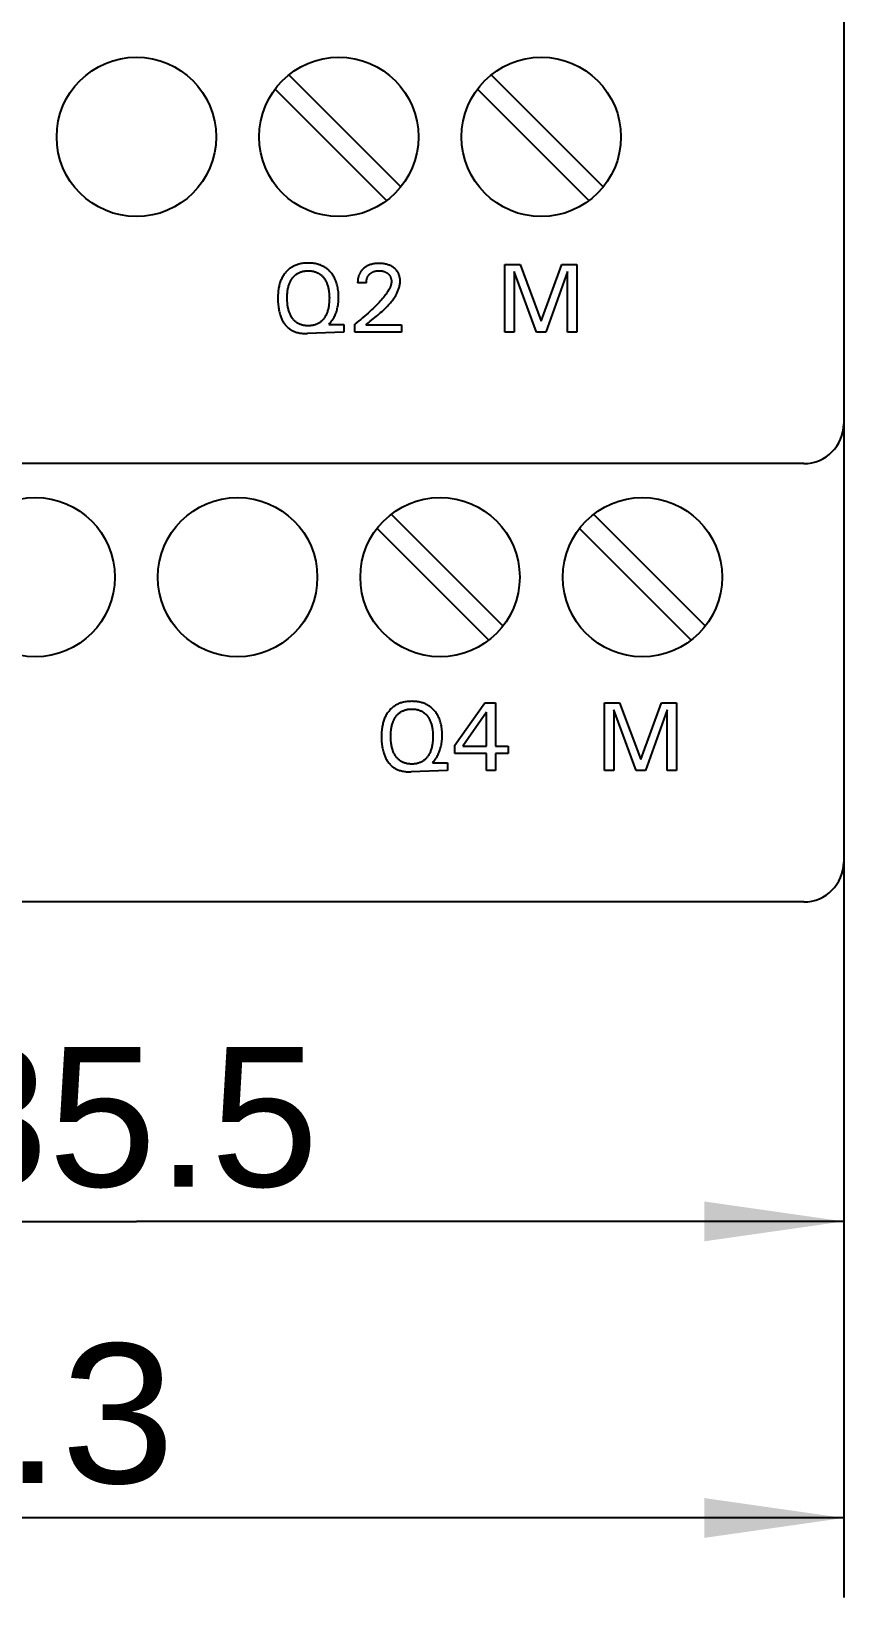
# Model space of a CAD drawing. Extents: x 0 to 420, y 0 to 297.
# Drawn here: x 173.91 to 194.3, y 142.54 to 181.85 of the extents above; entities that cross this region are included whole.
import ezdxf
from ezdxf.enums import TextEntityAlignment as Align

# ---------------------------------------------------------------- set-up
doc = ezdxf.new("R2010")
doc.units = 0
doc.header["$LTSCALE"] = 23.1
doc.layers.add('10000_FRONT', color=7, linetype='CONTINUOUS')
doc.layers.add('10100_DIM_FRONT', color=7, linetype='CONTINUOUS')
doc.dimstyles.get("Standard").update_dxf_attribs({"dimtxt": 2.5, "dimasz": 2.5, "dimexe": 1.25, "dimexo": 0.625, "dimtad": 1, "dimcen": 2.5, "dimazin": 3, "dimtfac": 1, "dimtmove": 0, "dimatfit": 3})

# ---------------------------------------------------------------- blocks, each defined once
blk = doc.blocks.new('*D0')
at = {"layer": '10100_DIM_FRONT', "color": 7, "linetype": 'CONTINUOUS'}
for p, q in [((150, 165.15), (150, 142.537)), ((194.3, 161), (194.3, 142.537)), ((150, 144.537), (172.15, 144.537)), ((194.3, 144.537), (172.15, 144.537))]:
    blk.add_line(p, q, dxfattribs=at)
for points in [[(153.5, 145.037), (150, 144.537), (153.5, 144.037)], [(190.8, 144.037), (194.3, 144.537), (190.8, 145.037)]]:
    blk.add_solid(points, dxfattribs=at)
blk.add_text('44.3', height=3.5, dxfattribs=at).set_placement((167.514, 145.412), (177.514, 145.412), align=Align.FIT)
blk = doc.blocks.new('*D1')
at = {"layer": '10100_DIM_FRONT', "color": 7, "linetype": 'CONTINUOUS'}
for p, q in [((158.8, 161), (158.8, 149.98)), ((194.3, 161), (194.3, 149.98)), ((158.8, 151.98), (176.55, 151.98)), ((194.3, 151.98), (176.55, 151.98))]:
    blk.add_line(p, q, dxfattribs=at)
for points in [[(162.3, 152.48), (158.8, 151.98), (162.3, 151.48)], [(190.8, 151.48), (194.3, 151.98), (190.8, 152.48)]]:
    blk.add_solid(points, dxfattribs=at)
blk.add_text('35.5', height=3.5, dxfattribs=at).set_placement((171.623, 152.855), (181.123, 152.855), align=Align.FIT)

msp = doc.modelspace()

# ---------------------------------------------------------------- linework, layer by layer
at = {"layer": '10000_FRONT', "color": 7, "linetype": 'CONTINUOUS'}
for p, q in [((194.3, 249), (194.3, 161)), ((183.174, 177.959), (180.382, 180.751)), ((188.254, 177.959), (185.462, 180.751)), ((180.039, 180.387), (182.817, 177.61)), ((185.119, 180.387), (187.897, 177.61)), ((180.251, 175.741), (180.238, 175.72)), ((180.266, 175.761), (180.251, 175.741)), ((180.281, 175.781), (180.266, 175.761)), ((180.295, 175.799), (180.281, 175.781)), ((180.311, 175.816), (180.295, 175.799)), ((180.327, 175.833), (180.311, 175.816)), ((180.343, 175.849), (180.327, 175.833)), ((180.36, 175.865), (180.343, 175.849)), ((180.378, 175.88), (180.36, 175.865)), ((180.396, 175.895), (180.378, 175.88)), ((180.414, 175.908), (180.396, 175.895)), ((180.434, 175.921), (180.414, 175.908)), ((180.454, 175.934), (180.434, 175.921)), ((180.474, 175.945), (180.454, 175.934)), ((180.495, 175.956), (180.474, 175.945)), ((180.516, 175.966), (180.495, 175.956)), ((180.538, 175.976), (180.516, 175.966)), ((180.526, 175.724), (180.54, 175.736)), ((180.56, 175.984), (180.538, 175.976)), ((180.54, 175.736), (180.554, 175.747)), ((180.554, 175.747), (180.567, 175.757)), ((180.582, 175.992), (180.56, 175.984)), ((180.567, 175.757), (180.582, 175.767)), ((180.605, 175.999), (180.582, 175.992)), ((180.582, 175.767), (180.597, 175.776)), ((180.597, 175.776), (180.612, 175.784)), ((180.627, 176.006), (180.605, 175.999)), ((180.612, 175.784), (180.627, 175.792)), ((180.656, 176.013), (180.627, 176.006)), ((180.627, 175.792), (180.643, 175.799)), ((180.643, 175.799), (180.659, 175.806)), ((180.685, 176.019), (180.656, 176.013)), ((180.659, 175.806), (180.675, 175.812)), ((180.675, 175.812), (180.692, 175.817)), ((180.714, 176.023), (180.685, 176.019)), ((180.692, 175.817), (180.71, 175.823)), ((180.71, 175.823), (180.729, 175.827)), ((180.743, 176.027), (180.714, 176.023)), ((180.729, 175.827), (180.747, 175.831)), ((180.773, 176.03), (180.743, 176.027)), ((180.747, 175.831), (180.766, 175.834)), ((180.766, 175.834), (180.785, 175.837)), ((180.802, 176.032), (180.773, 176.03)), ((180.785, 175.837), (180.804, 175.839)), ((180.832, 176.033), (180.802, 176.032)), ((180.804, 175.839), (180.823, 175.84)), ((180.823, 175.84), (180.842, 175.841)), ((180.861, 176.034), (180.832, 176.033)), ((180.842, 175.841), (180.861, 175.841)), ((180.891, 176.033), (180.861, 176.034)), ((180.861, 175.841), (180.881, 175.841)), ((180.881, 175.841), (180.9, 175.84)), ((180.92, 176.032), (180.891, 176.033)), ((180.9, 175.84), (180.919, 175.839)), ((180.919, 175.839), (180.938, 175.837)), ((180.949, 176.03), (180.92, 176.032)), ((180.938, 175.837), (180.957, 175.834)), ((180.978, 176.027), (180.949, 176.03)), ((180.957, 175.834), (180.976, 175.831)), ((180.976, 175.831), (180.995, 175.827)), ((181.007, 176.024), (180.978, 176.027)), ((180.995, 175.827), (181.013, 175.823)), ((181.036, 176.019), (181.007, 176.024)), ((181.013, 175.823), (181.032, 175.817)), ((181.032, 175.817), (181.048, 175.812)), ((181.065, 176.013), (181.036, 176.019)), ((181.048, 175.812), (181.065, 175.806)), ((181.093, 176.006), (181.065, 176.013)), ((181.065, 175.806), (181.081, 175.799)), ((181.081, 175.799), (181.097, 175.792)), ((181.116, 176), (181.093, 176.006)), ((181.097, 175.792), (181.112, 175.784)), ((181.112, 175.784), (181.127, 175.776)), ((181.138, 175.993), (181.116, 176)), ((181.127, 175.776), (181.142, 175.767)), ((181.16, 175.986), (181.138, 175.993)), ((181.142, 175.767), (181.156, 175.757)), ((181.156, 175.757), (181.17, 175.747)), ((181.182, 175.977), (181.16, 175.986)), ((181.17, 175.747), (181.184, 175.736)), ((181.203, 175.968), (181.182, 175.977)), ((181.184, 175.736), (181.198, 175.724)), ((181.224, 175.958), (181.203, 175.968)), ((181.245, 175.948), (181.224, 175.958)), ((181.266, 175.937), (181.245, 175.948)), ((181.286, 175.924), (181.266, 175.937)), ((181.305, 175.912), (181.286, 175.924)), ((181.323, 175.899), (181.305, 175.912)), ((181.341, 175.885), (181.323, 175.899)), ((181.359, 175.87), (181.341, 175.885)), ((181.376, 175.855), (181.359, 175.87)), ((181.392, 175.839), (181.376, 175.855)), ((181.408, 175.822), (181.392, 175.839)), ((181.424, 175.805), (181.408, 175.822)), ((181.439, 175.788), (181.424, 175.805)), ((181.454, 175.768), (181.439, 175.788)), ((181.469, 175.749), (181.454, 175.768)), ((181.483, 175.728), (181.469, 175.749)), ((182.136, 175.734), (182.133, 175.726)), ((182.139, 175.742), (182.136, 175.734)), ((182.142, 175.75), (182.139, 175.742)), ((182.146, 175.758), (182.142, 175.75)), ((182.15, 175.766), (182.146, 175.758)), ((182.154, 175.774), (182.15, 175.766)), ((182.158, 175.782), (182.154, 175.774)), ((182.162, 175.789), (182.158, 175.782)), ((182.166, 175.797), (182.162, 175.789)), ((182.171, 175.804), (182.166, 175.797)), ((182.175, 175.811), (182.171, 175.804)), ((182.18, 175.818), (182.175, 175.811)), ((182.185, 175.825), (182.18, 175.818)), ((182.189, 175.831), (182.185, 175.825)), ((182.194, 175.838), (182.189, 175.831)), ((182.199, 175.844), (182.194, 175.838)), ((182.205, 175.85), (182.199, 175.844)), ((182.21, 175.857), (182.205, 175.85)), ((182.215, 175.863), (182.21, 175.857)), ((182.221, 175.869), (182.215, 175.863)), ((182.227, 175.875), (182.221, 175.869)), ((182.232, 175.88), (182.227, 175.875)), ((182.238, 175.886), (182.232, 175.88)), ((182.244, 175.892), (182.238, 175.886)), ((182.25, 175.897), (182.244, 175.892)), ((182.257, 175.902), (182.25, 175.897)), ((182.273, 175.916), (182.257, 175.902)), ((182.29, 175.928), (182.273, 175.916)), ((182.308, 175.94), (182.29, 175.928)), ((182.326, 175.951), (182.308, 175.94)), ((182.344, 175.961), (182.326, 175.951)), ((182.363, 175.971), (182.344, 175.961)), ((182.383, 175.98), (182.363, 175.971)), ((182.38, 175.73), (182.386, 175.736)), ((182.404, 175.988), (182.383, 175.98)), ((182.386, 175.736), (182.391, 175.743)), ((182.391, 175.743), (182.397, 175.749)), ((182.397, 175.749), (182.403, 175.755)), ((182.403, 175.755), (182.409, 175.761)), ((182.425, 175.995), (182.404, 175.988)), ((182.409, 175.761), (182.416, 175.768)), ((182.416, 175.768), (182.424, 175.774)), ((182.424, 175.774), (182.431, 175.78)), ((182.446, 176.001), (182.425, 175.995)), ((182.431, 175.78), (182.439, 175.786)), ((182.439, 175.786), (182.447, 175.792)), ((182.468, 176.007), (182.446, 176.001)), ((182.447, 175.792), (182.456, 175.797)), ((182.456, 175.797), (182.464, 175.802)), ((182.464, 175.802), (182.473, 175.806)), ((182.49, 176.012), (182.468, 176.007)), ((182.473, 175.806), (182.482, 175.811)), ((182.482, 175.811), (182.491, 175.815)), ((182.514, 176.016), (182.49, 176.012)), ((182.491, 175.815), (182.5, 175.819)), ((182.5, 175.819), (182.51, 175.822)), ((182.51, 175.822), (182.519, 175.825)), ((182.538, 176.019), (182.514, 176.016)), ((182.519, 175.825), (182.529, 175.828)), ((182.529, 175.828), (182.538, 175.831)), ((182.562, 176.022), (182.538, 176.019)), ((182.538, 175.831), (182.548, 175.833)), ((182.548, 175.833), (182.559, 175.835)), ((182.559, 175.835), (182.57, 175.837)), ((182.587, 176.024), (182.562, 176.022)), ((182.57, 175.837), (182.581, 175.839)), ((182.581, 175.839), (182.592, 175.84)), ((182.612, 176.025), (182.587, 176.024)), ((182.592, 175.84), (182.603, 175.841)), ((182.603, 175.841), (182.614, 175.842)), ((182.636, 176.025), (182.612, 176.025)), ((182.614, 175.842), (182.625, 175.842)), ((182.625, 175.842), (182.636, 175.842)), ((182.66, 176.025), (182.636, 176.025)), ((182.636, 175.842), (182.648, 175.842)), ((182.648, 175.842), (182.661, 175.842)), ((182.684, 176.024), (182.66, 176.025)), ((182.661, 175.842), (182.673, 175.841)), ((182.673, 175.841), (182.685, 175.84)), ((182.708, 176.023), (182.684, 176.024)), ((182.685, 175.84), (182.698, 175.838)), ((182.698, 175.838), (182.71, 175.837)), ((182.732, 176.02), (182.708, 176.023)), ((182.71, 175.837), (182.722, 175.835)), ((182.722, 175.835), (182.731, 175.833)), ((182.731, 175.833), (182.741, 175.83)), ((182.756, 176.017), (182.732, 176.02)), ((182.741, 175.83), (182.75, 175.828)), ((182.75, 175.828), (182.759, 175.825)), ((182.779, 176.013), (182.756, 176.017)), ((182.759, 175.825), (182.769, 175.822)), ((182.769, 175.822), (182.778, 175.819)), ((182.778, 175.819), (182.787, 175.815)), ((182.8, 176.009), (182.779, 176.013)), ((182.787, 175.815), (182.796, 175.812)), ((182.796, 175.812), (182.804, 175.808)), ((182.821, 176.004), (182.8, 176.009)), ((182.804, 175.808), (182.812, 175.804)), ((182.812, 175.804), (182.82, 175.799)), ((182.82, 175.799), (182.828, 175.795)), ((182.842, 175.999), (182.821, 176.004)), ((182.828, 175.795), (182.836, 175.79)), ((182.836, 175.79), (182.843, 175.785)), ((182.863, 175.992), (182.842, 175.999)), ((182.843, 175.785), (182.851, 175.779)), ((182.851, 175.779), (182.858, 175.773)), ((182.858, 175.773), (182.864, 175.768)), ((182.883, 175.985), (182.863, 175.992)), ((182.864, 175.768), (182.871, 175.762)), ((182.871, 175.762), (182.877, 175.757)), ((182.877, 175.757), (182.883, 175.751)), ((182.903, 175.977), (182.883, 175.985)), ((182.883, 175.751), (182.888, 175.744)), ((182.888, 175.744), (182.894, 175.738)), ((182.894, 175.738), (182.899, 175.731)), ((182.899, 175.731), (182.904, 175.725)), ((182.922, 175.969), (182.903, 175.977)), ((182.94, 175.96), (182.922, 175.969)), ((182.958, 175.95), (182.94, 175.96)), ((182.975, 175.94), (182.958, 175.95)), ((182.992, 175.929), (182.975, 175.94)), ((183.008, 175.917), (182.992, 175.929)), ((183.023, 175.906), (183.008, 175.917)), ((183.037, 175.894), (183.023, 175.906)), ((183.05, 175.881), (183.037, 175.894)), ((183.063, 175.868), (183.05, 175.881)), ((183.076, 175.854), (183.063, 175.868)), ((183.087, 175.84), (183.076, 175.854)), ((183.098, 175.825), (183.087, 175.84)), ((183.108, 175.81), (183.098, 175.825)), ((183.117, 175.795), (183.108, 175.81)), ((183.126, 175.779), (183.117, 175.795)), ((183.133, 175.762), (183.126, 175.779)), ((183.14, 175.746), (183.133, 175.762)), ((183.147, 175.729), (183.14, 175.746)), ((185.8, 174.3), (185.8, 176)), ((185.8, 176), (186.177, 176)), ((186.033, 175.822), (186.033, 174.3)), ((186.593, 174.3), (186.033, 175.822)), ((186.177, 176), (186.711, 174.577)), ((186.711, 174.577), (187.228, 176)), ((187.372, 175.824), (186.827, 174.3)), ((187.228, 176), (187.605, 176)), ((187.372, 174.3), (187.372, 175.824)), ((187.605, 176), (187.605, 174.3)), ((180.115, 175.369), (180.11, 175.334)), ((180.12, 175.403), (180.115, 175.369)), ((180.125, 175.43), (180.12, 175.403)), ((180.131, 175.456), (180.125, 175.43)), ((180.137, 175.482), (180.131, 175.456)), ((180.144, 175.508), (180.137, 175.482)), ((180.152, 175.534), (180.144, 175.508)), ((180.161, 175.56), (180.152, 175.534)), ((180.17, 175.585), (180.161, 175.56)), ((180.18, 175.61), (180.17, 175.585)), ((180.19, 175.633), (180.18, 175.61)), ((180.201, 175.655), (180.19, 175.633)), ((180.213, 175.677), (180.201, 175.655)), ((180.225, 175.699), (180.213, 175.677)), ((180.238, 175.72), (180.225, 175.699)), ((180.341, 175.311), (180.345, 175.341)), ((180.345, 175.341), (180.349, 175.364)), ((180.349, 175.364), (180.353, 175.386)), ((180.353, 175.386), (180.358, 175.409)), ((180.358, 175.409), (180.363, 175.431)), ((180.363, 175.431), (180.369, 175.454)), ((180.369, 175.454), (180.376, 175.476)), ((180.376, 175.476), (180.383, 175.498)), ((180.383, 175.498), (180.391, 175.517)), ((180.391, 175.517), (180.398, 175.537)), ((180.398, 175.537), (180.407, 175.556)), ((180.407, 175.556), (180.416, 175.575)), ((180.416, 175.575), (180.426, 175.593)), ((180.426, 175.593), (180.436, 175.611)), ((180.436, 175.611), (180.447, 175.629)), ((180.447, 175.629), (180.457, 175.644)), ((180.457, 175.644), (180.467, 175.658)), ((180.467, 175.658), (180.478, 175.672)), ((180.478, 175.672), (180.489, 175.686)), ((180.489, 175.686), (180.501, 175.699)), ((180.501, 175.699), (180.514, 175.712)), ((180.514, 175.712), (180.526, 175.724)), ((181.198, 175.724), (181.21, 175.712)), ((181.21, 175.712), (181.223, 175.699)), ((181.223, 175.699), (181.235, 175.686)), ((181.235, 175.686), (181.246, 175.672)), ((181.246, 175.672), (181.257, 175.658)), ((181.257, 175.658), (181.267, 175.644)), ((181.267, 175.644), (181.277, 175.629)), ((181.277, 175.629), (181.288, 175.611)), ((181.288, 175.611), (181.298, 175.593)), ((181.298, 175.593), (181.308, 175.575)), ((181.308, 175.575), (181.317, 175.556)), ((181.317, 175.556), (181.326, 175.537)), ((181.326, 175.537), (181.333, 175.517)), ((181.333, 175.517), (181.341, 175.498)), ((181.341, 175.498), (181.348, 175.476)), ((181.348, 175.476), (181.355, 175.454)), ((181.355, 175.454), (181.361, 175.431)), ((181.361, 175.431), (181.366, 175.409)), ((181.366, 175.409), (181.371, 175.386)), ((181.371, 175.386), (181.375, 175.364)), ((181.375, 175.364), (181.379, 175.341)), ((181.379, 175.341), (181.383, 175.311)), ((181.496, 175.707), (181.483, 175.728)), ((181.508, 175.686), (181.496, 175.707)), ((181.52, 175.664), (181.508, 175.686)), ((181.531, 175.642), (181.52, 175.664)), ((181.542, 175.619), (181.531, 175.642)), ((181.553, 175.591), (181.542, 175.619)), ((181.564, 175.563), (181.553, 175.591)), ((181.574, 175.534), (181.564, 175.563)), ((181.583, 175.505), (181.574, 175.534)), ((181.591, 175.475), (181.583, 175.505)), ((181.597, 175.446), (181.591, 175.475)), ((181.603, 175.416), (181.597, 175.446)), ((181.609, 175.382), (181.603, 175.416)), ((181.614, 175.348), (181.609, 175.382)), ((181.618, 175.314), (181.614, 175.348)), ((182.103, 175.57), (182.102, 175.56)), ((182.102, 175.56), (182.102, 175.55)), ((182.102, 175.55), (182.102, 175.541)), ((182.323, 175.541), (182.102, 175.541)), ((182.104, 175.589), (182.103, 175.579)), ((182.103, 175.579), (182.103, 175.57)), ((182.105, 175.598), (182.104, 175.589)), ((182.106, 175.608), (182.105, 175.598)), ((182.107, 175.618), (182.106, 175.608)), ((182.108, 175.627), (182.107, 175.618)), ((182.109, 175.637), (182.108, 175.627)), ((182.111, 175.646), (182.109, 175.637)), ((182.113, 175.656), (182.111, 175.646)), ((182.115, 175.665), (182.113, 175.656)), ((182.117, 175.675), (182.115, 175.665)), ((182.12, 175.684), (182.117, 175.675)), ((182.122, 175.692), (182.12, 175.684)), ((182.124, 175.701), (182.122, 175.692)), ((182.127, 175.709), (182.124, 175.701)), ((182.13, 175.718), (182.127, 175.709)), ((182.133, 175.726), (182.13, 175.718)), ((182.323, 175.563), (182.324, 175.574)), ((182.323, 175.552), (182.323, 175.563)), ((182.323, 175.541), (182.323, 175.552)), ((182.324, 175.574), (182.325, 175.584)), ((182.325, 175.584), (182.326, 175.595)), ((182.326, 175.595), (182.328, 175.606)), ((182.328, 175.606), (182.33, 175.617)), ((182.33, 175.617), (182.332, 175.628)), ((182.332, 175.628), (182.335, 175.636)), ((182.335, 175.636), (182.337, 175.645)), ((182.337, 175.645), (182.34, 175.653)), ((182.34, 175.653), (182.343, 175.661)), ((182.343, 175.661), (182.346, 175.669)), ((182.346, 175.669), (182.349, 175.678)), ((182.349, 175.678), (182.353, 175.686)), ((182.353, 175.686), (182.357, 175.693)), ((182.357, 175.693), (182.361, 175.701)), ((182.361, 175.701), (182.366, 175.708)), ((182.366, 175.708), (182.37, 175.716)), ((182.37, 175.716), (182.375, 175.723)), ((182.375, 175.723), (182.38, 175.73)), ((182.872, 175.339), (182.859, 175.317)), ((182.885, 175.361), (182.872, 175.339)), ((182.897, 175.384), (182.885, 175.361)), ((182.908, 175.407), (182.897, 175.384)), ((182.904, 175.725), (182.909, 175.718)), ((182.915, 175.422), (182.908, 175.407)), ((182.909, 175.718), (182.913, 175.71)), ((182.913, 175.71), (182.917, 175.703)), ((182.921, 175.438), (182.915, 175.422)), ((182.917, 175.703), (182.921, 175.696)), ((182.921, 175.696), (182.925, 175.688)), ((182.927, 175.453), (182.921, 175.438)), ((182.925, 175.688), (182.928, 175.68)), ((182.932, 175.469), (182.927, 175.453)), ((182.928, 175.68), (182.931, 175.672)), ((182.931, 175.672), (182.934, 175.664)), ((182.937, 175.485), (182.932, 175.469)), ((182.934, 175.664), (182.937, 175.656)), ((182.937, 175.656), (182.939, 175.648)), ((182.941, 175.5), (182.937, 175.485)), ((182.939, 175.648), (182.942, 175.639)), ((182.944, 175.516), (182.941, 175.5)), ((182.942, 175.639), (182.944, 175.63)), ((182.944, 175.63), (182.945, 175.621)), ((182.947, 175.533), (182.944, 175.516)), ((182.945, 175.621), (182.947, 175.612)), ((182.947, 175.612), (182.948, 175.602)), ((182.949, 175.549), (182.947, 175.533)), ((182.948, 175.602), (182.949, 175.593)), ((182.949, 175.593), (182.949, 175.584)), ((182.949, 175.584), (182.949, 175.574)), ((182.949, 175.574), (182.949, 175.565)), ((182.949, 175.565), (182.949, 175.549)), ((183.114, 175.333), (183.123, 175.354)), ((183.123, 175.354), (183.131, 175.375)), ((183.131, 175.375), (183.138, 175.397)), ((183.138, 175.397), (183.145, 175.419)), ((183.145, 175.419), (183.151, 175.441)), ((183.152, 175.711), (183.147, 175.729)), ((183.151, 175.441), (183.156, 175.463)), ((183.157, 175.692), (183.152, 175.711)), ((183.156, 175.463), (183.161, 175.485)), ((183.161, 175.673), (183.157, 175.692)), ((183.165, 175.653), (183.161, 175.673)), ((183.161, 175.485), (183.165, 175.507)), ((183.167, 175.634), (183.165, 175.653)), ((183.165, 175.507), (183.167, 175.53)), ((183.169, 175.614), (183.167, 175.634)), ((183.167, 175.53), (183.169, 175.552)), ((183.17, 175.594), (183.169, 175.614)), ((183.169, 175.552), (183.17, 175.575)), ((183.17, 175.575), (183.17, 175.594)), ((180.102, 175.23), (180.1, 175.195)), ((180.1, 175.195), (180.1, 175.16)), ((180.1, 175.16), (180.1, 175.125)), ((180.1, 175.125), (180.101, 175.09)), ((180.101, 175.09), (180.103, 175.054)), ((180.104, 175.265), (180.102, 175.23)), ((180.103, 175.054), (180.105, 175.019)), ((180.106, 175.3), (180.104, 175.265)), ((180.105, 175.019), (180.108, 174.984)), ((180.11, 175.334), (180.106, 175.3)), ((180.108, 174.984), (180.112, 174.949)), ((180.112, 174.949), (180.116, 174.914)), ((180.333, 175.188), (180.334, 175.219)), ((180.333, 175.158), (180.333, 175.188)), ((180.333, 175.127), (180.333, 175.158)), ((180.334, 175.096), (180.333, 175.127)), ((180.334, 175.219), (180.336, 175.25)), ((180.335, 175.065), (180.334, 175.096)), ((180.338, 175.034), (180.335, 175.065)), ((180.336, 175.25), (180.338, 175.28)), ((180.338, 175.28), (180.341, 175.311)), ((180.341, 175.003), (180.338, 175.034)), ((180.345, 174.972), (180.341, 175.003)), ((180.349, 174.949), (180.345, 174.972)), ((180.353, 174.925), (180.349, 174.949)), ((181.376, 174.948), (181.371, 174.925)), ((181.379, 174.971), (181.376, 174.948)), ((181.383, 175.002), (181.379, 174.971)), ((181.383, 175.311), (181.386, 175.28)), ((181.386, 175.033), (181.383, 175.002)), ((181.386, 175.28), (181.389, 175.25)), ((181.389, 175.064), (181.386, 175.033)), ((181.389, 175.25), (181.39, 175.219)), ((181.39, 175.095), (181.389, 175.064)), ((181.39, 175.219), (181.391, 175.188)), ((181.391, 175.127), (181.39, 175.095)), ((181.391, 175.188), (181.392, 175.158)), ((181.392, 175.158), (181.391, 175.127)), ((181.599, 174.923), (181.605, 174.954)), ((181.605, 174.954), (181.61, 174.986)), ((181.61, 174.986), (181.615, 175.017)), ((181.615, 175.017), (181.618, 175.049)), ((181.621, 175.28), (181.618, 175.314)), ((181.618, 175.049), (181.621, 175.081)), ((181.623, 175.246), (181.621, 175.28)), ((181.621, 175.081), (181.623, 175.113)), ((181.624, 175.211), (181.623, 175.246)), ((181.623, 175.113), (181.624, 175.145)), ((181.624, 175.177), (181.624, 175.211)), ((181.624, 175.145), (181.624, 175.177)), ((182.578, 174.98), (182.537, 174.938)), ((182.609, 175.011), (182.578, 174.98)), ((182.64, 175.044), (182.609, 175.011)), ((182.67, 175.076), (182.64, 175.044)), ((182.699, 175.11), (182.67, 175.076)), ((182.728, 175.143), (182.699, 175.11)), ((182.757, 175.177), (182.728, 175.143)), ((182.784, 175.212), (182.757, 175.177)), ((182.8, 175.233), (182.784, 175.212)), ((182.815, 175.253), (182.8, 175.233)), ((182.83, 175.274), (182.815, 175.253)), ((182.845, 175.295), (182.83, 175.274)), ((182.835, 174.934), (182.858, 174.958)), ((182.859, 175.317), (182.845, 175.295)), ((182.858, 174.958), (182.88, 174.982)), ((182.88, 174.982), (182.903, 175.007)), ((182.903, 175.007), (182.924, 175.032)), ((182.924, 175.032), (182.945, 175.057)), ((182.945, 175.057), (182.966, 175.083)), ((182.966, 175.083), (182.985, 175.11)), ((182.985, 175.11), (183.005, 175.137)), ((183.005, 175.137), (183.023, 175.164)), ((183.023, 175.164), (183.041, 175.192)), ((183.041, 175.192), (183.058, 175.221)), ((183.058, 175.221), (183.074, 175.25)), ((183.074, 175.25), (183.085, 175.27)), ((183.085, 175.27), (183.095, 175.291)), ((183.095, 175.291), (183.105, 175.312)), ((183.105, 175.312), (183.114, 175.333)), ((180.116, 174.914), (180.121, 174.884)), ((180.121, 174.884), (180.127, 174.854)), ((180.127, 174.854), (180.133, 174.824)), ((180.133, 174.824), (180.14, 174.794)), ((180.14, 174.794), (180.148, 174.765)), ((180.148, 174.765), (180.156, 174.735)), ((180.156, 174.735), (180.166, 174.706)), ((180.166, 174.706), (180.174, 174.684)), ((180.174, 174.684), (180.183, 174.662)), ((180.183, 174.662), (180.192, 174.64)), ((180.192, 174.64), (180.202, 174.619)), ((180.202, 174.619), (180.212, 174.597)), ((180.212, 174.597), (180.224, 174.577)), ((180.224, 174.577), (180.236, 174.556)), ((180.236, 174.556), (180.248, 174.536)), ((180.357, 174.902), (180.353, 174.925)), ((180.363, 174.88), (180.357, 174.902)), ((180.369, 174.857), (180.363, 174.88)), ((180.375, 174.834), (180.369, 174.857)), ((180.382, 174.812), (180.375, 174.834)), ((180.389, 174.792), (180.382, 174.812)), ((180.397, 174.772), (180.389, 174.792)), ((180.405, 174.753), (180.397, 174.772)), ((180.414, 174.734), (180.405, 174.753)), ((180.424, 174.715), (180.414, 174.734)), ((180.434, 174.696), (180.424, 174.715)), ((180.445, 174.678), (180.434, 174.696)), ((180.448, 174.673), (180.445, 174.678)), ((180.458, 174.658), (180.448, 174.673)), ((180.468, 174.644), (180.458, 174.658)), ((180.478, 174.63), (180.468, 174.644)), ((180.489, 174.617), (180.478, 174.63)), ((180.5, 174.604), (180.489, 174.617)), ((180.512, 174.591), (180.5, 174.604)), ((180.525, 174.579), (180.512, 174.591)), ((180.538, 174.568), (180.525, 174.579)), ((180.551, 174.556), (180.538, 174.568)), ((180.565, 174.546), (180.551, 174.556)), ((181.173, 174.556), (181.159, 174.546)), ((181.186, 174.568), (181.173, 174.556)), ((181.2, 174.58), (181.186, 174.568)), ((181.213, 174.593), (181.2, 174.58)), ((181.225, 174.606), (181.213, 174.593)), ((181.237, 174.62), (181.225, 174.606)), ((181.248, 174.634), (181.237, 174.62)), ((181.259, 174.648), (181.248, 174.634)), ((181.27, 174.663), (181.259, 174.648)), ((181.28, 174.678), (181.27, 174.663)), ((181.29, 174.696), (181.28, 174.678)), ((181.3, 174.715), (181.29, 174.696)), ((181.31, 174.734), (181.3, 174.715)), ((181.319, 174.753), (181.31, 174.734)), ((181.327, 174.772), (181.319, 174.753)), ((181.335, 174.792), (181.327, 174.772)), ((181.342, 174.811), (181.335, 174.792)), ((181.349, 174.834), (181.342, 174.811)), ((181.356, 174.856), (181.349, 174.834)), ((181.361, 174.879), (181.356, 174.856)), ((181.367, 174.902), (181.361, 174.879)), ((181.371, 174.925), (181.367, 174.902)), ((181.415, 174.535), (181.433, 174.557)), ((181.433, 174.557), (181.45, 174.58)), ((181.45, 174.58), (181.466, 174.603)), ((181.466, 174.603), (181.481, 174.627)), ((181.481, 174.627), (181.496, 174.651)), ((181.496, 174.651), (181.51, 174.676)), ((181.51, 174.676), (181.523, 174.702)), ((181.523, 174.702), (181.535, 174.728)), ((181.535, 174.728), (181.547, 174.755)), ((181.547, 174.755), (181.558, 174.782)), ((181.558, 174.782), (181.568, 174.81)), ((181.568, 174.81), (181.577, 174.838)), ((181.577, 174.838), (181.585, 174.866)), ((181.585, 174.866), (181.592, 174.894)), ((181.592, 174.894), (181.599, 174.923)), ((182.131, 174.58), (182.082, 174.541)), ((182.179, 174.619), (182.131, 174.58)), ((182.228, 174.658), (182.179, 174.619)), ((182.274, 174.697), (182.228, 174.658)), ((182.319, 174.736), (182.274, 174.697)), ((182.365, 174.776), (182.319, 174.736)), ((182.41, 174.817), (182.365, 174.776)), ((182.382, 174.545), (182.419, 174.575)), ((182.452, 174.857), (182.41, 174.817)), ((182.419, 174.575), (182.494, 174.635)), ((182.495, 174.897), (182.452, 174.857)), ((182.494, 174.635), (182.531, 174.666)), ((182.537, 174.938), (182.495, 174.897)), ((182.531, 174.666), (182.569, 174.696)), ((182.569, 174.696), (182.606, 174.727)), ((182.606, 174.727), (182.643, 174.758)), ((182.643, 174.758), (182.68, 174.789)), ((182.68, 174.789), (182.716, 174.821)), ((182.716, 174.821), (182.752, 174.854)), ((182.752, 174.854), (182.788, 174.887)), ((182.788, 174.887), (182.811, 174.91)), ((182.811, 174.91), (182.835, 174.934)), ((180.248, 174.536), (180.26, 174.519)), ((180.26, 174.519), (180.272, 174.502)), ((180.272, 174.502), (180.285, 174.486)), ((180.285, 174.486), (180.298, 174.47)), ((180.298, 174.47), (180.312, 174.455)), ((180.312, 174.455), (180.326, 174.44)), ((180.326, 174.44), (180.341, 174.425)), ((180.341, 174.425), (180.356, 174.411)), ((180.356, 174.411), (180.372, 174.398)), ((180.372, 174.398), (180.389, 174.386)), ((180.389, 174.386), (180.405, 174.374)), ((180.405, 174.374), (180.423, 174.362)), ((180.423, 174.362), (180.441, 174.352)), ((180.441, 174.352), (180.459, 174.342)), ((180.459, 174.342), (180.477, 174.332)), ((180.477, 174.332), (180.496, 174.324)), ((180.496, 174.324), (180.515, 174.315)), ((180.515, 174.315), (180.534, 174.308)), ((180.534, 174.308), (180.554, 174.301)), ((180.554, 174.301), (180.574, 174.295)), ((180.579, 174.536), (180.565, 174.546)), ((180.574, 174.295), (180.599, 174.288)), ((180.594, 174.527), (180.579, 174.536)), ((180.609, 174.518), (180.594, 174.527)), ((180.599, 174.288), (180.624, 174.283)), ((180.625, 174.51), (180.609, 174.518)), ((180.624, 174.283), (180.649, 174.278)), ((180.641, 174.502), (180.625, 174.51)), ((180.657, 174.495), (180.641, 174.502)), ((180.649, 174.278), (180.675, 174.274)), ((180.673, 174.489), (180.657, 174.495)), ((180.69, 174.483), (180.673, 174.489)), ((180.675, 174.274), (180.7, 174.271)), ((180.708, 174.478), (180.69, 174.483)), ((180.7, 174.271), (180.726, 174.268)), ((180.727, 174.473), (180.708, 174.478)), ((180.726, 174.268), (180.752, 174.266)), ((180.746, 174.469), (180.727, 174.473)), ((180.765, 174.466), (180.746, 174.469)), ((180.752, 174.266), (180.778, 174.265)), ((180.784, 174.463), (180.765, 174.466)), ((180.778, 174.265), (180.804, 174.265)), ((180.803, 174.461), (180.784, 174.463)), ((180.823, 174.46), (180.803, 174.461)), ((180.804, 174.265), (180.826, 174.265)), ((180.842, 174.459), (180.823, 174.46)), ((180.826, 174.265), (180.845, 174.266)), ((180.861, 174.459), (180.842, 174.459)), ((181.754, 174.3), (180.845, 174.266)), ((180.881, 174.459), (180.861, 174.459)), ((180.9, 174.46), (180.881, 174.459)), ((180.92, 174.461), (180.9, 174.46)), ((180.939, 174.463), (180.92, 174.461)), ((180.958, 174.466), (180.939, 174.463)), ((180.977, 174.469), (180.958, 174.466)), ((180.996, 174.473), (180.977, 174.469)), ((181.015, 174.478), (180.996, 174.473)), ((181.033, 174.483), (181.015, 174.478)), ((181.05, 174.489), (181.033, 174.483)), ((181.066, 174.495), (181.05, 174.489)), ((181.082, 174.502), (181.066, 174.495)), ((181.098, 174.51), (181.082, 174.502)), ((181.114, 174.518), (181.098, 174.51)), ((181.129, 174.527), (181.114, 174.518)), ((181.144, 174.536), (181.129, 174.527)), ((181.159, 174.546), (181.144, 174.536)), ((181.396, 174.513), (181.378, 174.493)), ((181.378, 174.493), (181.754, 174.493)), ((181.396, 174.513), (181.415, 174.535)), ((181.754, 174.493), (181.754, 174.3)), ((182.082, 174.541), (182.033, 174.504)), ((182.033, 174.3), (182.033, 174.504)), ((183.205, 174.3), (182.033, 174.3)), ((182.31, 174.486), (182.346, 174.516)), ((182.31, 174.486), (183.205, 174.486)), ((182.346, 174.516), (182.382, 174.545)), ((183.205, 174.486), (183.205, 174.3)), ((186.033, 174.3), (185.8, 174.3)), ((186.827, 174.3), (186.593, 174.3)), ((187.605, 174.3), (187.372, 174.3)), ((193.3, 171), (159.8, 171)), ((185.738, 166.936), (182.953, 169.721)), ((190.818, 166.936), (188.033, 169.721)), ((182.602, 169.364), (185.387, 166.579)), ((187.682, 169.364), (190.467, 166.579)), ((182.851, 164.741), (182.838, 164.72)), ((182.866, 164.761), (182.851, 164.741)), ((182.881, 164.781), (182.866, 164.761)), ((182.895, 164.799), (182.881, 164.781)), ((182.911, 164.816), (182.895, 164.799)), ((182.927, 164.833), (182.911, 164.816)), ((182.943, 164.849), (182.927, 164.833)), ((182.96, 164.865), (182.943, 164.849)), ((182.978, 164.88), (182.96, 164.865)), ((182.996, 164.895), (182.978, 164.88)), ((183.014, 164.908), (182.996, 164.895)), ((183.034, 164.921), (183.014, 164.908)), ((183.054, 164.934), (183.034, 164.921)), ((183.074, 164.945), (183.054, 164.934)), ((183.095, 164.956), (183.074, 164.945)), ((183.116, 164.966), (183.095, 164.956)), ((183.114, 164.712), (183.126, 164.724)), ((183.138, 164.976), (183.116, 164.966)), ((183.126, 164.724), (183.14, 164.736)), ((183.16, 164.984), (183.138, 164.976)), ((183.14, 164.736), (183.154, 164.747)), ((183.154, 164.747), (183.167, 164.757)), ((183.182, 164.992), (183.16, 164.984)), ((183.167, 164.757), (183.182, 164.767)), ((183.205, 164.999), (183.182, 164.992)), ((183.182, 164.767), (183.197, 164.776)), ((183.197, 164.776), (183.212, 164.784)), ((183.227, 165.006), (183.205, 164.999)), ((183.212, 164.784), (183.227, 164.792)), ((183.256, 165.013), (183.227, 165.006)), ((183.227, 164.792), (183.243, 164.799)), ((183.243, 164.799), (183.259, 164.806)), ((183.285, 165.019), (183.256, 165.013)), ((183.259, 164.806), (183.275, 164.812)), ((183.275, 164.812), (183.292, 164.817)), ((183.314, 165.023), (183.285, 165.019)), ((183.292, 164.817), (183.31, 164.823)), ((183.31, 164.823), (183.329, 164.827)), ((183.343, 165.027), (183.314, 165.023)), ((183.329, 164.827), (183.347, 164.831)), ((183.373, 165.03), (183.343, 165.027)), ((183.347, 164.831), (183.366, 164.834)), ((183.366, 164.834), (183.385, 164.837)), ((183.402, 165.032), (183.373, 165.03)), ((183.385, 164.837), (183.404, 164.839)), ((183.432, 165.033), (183.402, 165.032)), ((183.404, 164.839), (183.423, 164.84)), ((183.423, 164.84), (183.442, 164.841)), ((183.461, 165.034), (183.432, 165.033)), ((183.442, 164.841), (183.461, 164.841)), ((183.491, 165.033), (183.461, 165.034)), ((183.461, 164.841), (183.481, 164.841)), ((183.481, 164.841), (183.5, 164.84)), ((183.52, 165.032), (183.491, 165.033)), ((183.5, 164.84), (183.519, 164.839)), ((183.519, 164.839), (183.538, 164.837)), ((183.549, 165.03), (183.52, 165.032)), ((183.538, 164.837), (183.557, 164.834)), ((183.578, 165.027), (183.549, 165.03)), ((183.557, 164.834), (183.576, 164.831)), ((183.576, 164.831), (183.595, 164.827)), ((183.607, 165.024), (183.578, 165.027)), ((183.595, 164.827), (183.613, 164.823)), ((183.636, 165.019), (183.607, 165.024)), ((183.613, 164.823), (183.632, 164.817)), ((183.632, 164.817), (183.648, 164.812)), ((183.665, 165.013), (183.636, 165.019)), ((183.648, 164.812), (183.665, 164.806)), ((183.693, 165.006), (183.665, 165.013)), ((183.665, 164.806), (183.681, 164.799)), ((183.681, 164.799), (183.697, 164.792)), ((183.716, 165), (183.693, 165.006)), ((183.697, 164.792), (183.712, 164.784)), ((183.712, 164.784), (183.727, 164.776)), ((183.738, 164.993), (183.716, 165)), ((183.727, 164.776), (183.742, 164.767)), ((183.76, 164.986), (183.738, 164.993)), ((183.742, 164.767), (183.756, 164.757)), ((183.756, 164.757), (183.77, 164.747)), ((183.782, 164.977), (183.76, 164.986)), ((183.77, 164.747), (183.784, 164.736)), ((183.803, 164.968), (183.782, 164.977)), ((183.784, 164.736), (183.798, 164.724)), ((183.798, 164.724), (183.81, 164.712)), ((183.824, 164.958), (183.803, 164.968)), ((183.845, 164.948), (183.824, 164.958)), ((183.866, 164.937), (183.845, 164.948)), ((183.886, 164.924), (183.866, 164.937)), ((183.905, 164.912), (183.886, 164.924)), ((183.923, 164.899), (183.905, 164.912)), ((183.941, 164.885), (183.923, 164.899)), ((183.959, 164.87), (183.941, 164.885)), ((183.976, 164.855), (183.959, 164.87)), ((183.992, 164.839), (183.976, 164.855)), ((184.008, 164.822), (183.992, 164.839)), ((184.024, 164.805), (184.008, 164.822)), ((184.039, 164.788), (184.024, 164.805)), ((184.054, 164.768), (184.039, 164.788)), ((184.069, 164.749), (184.054, 164.768)), ((184.083, 164.728), (184.069, 164.749)), ((184.096, 164.707), (184.083, 164.728)), ((184.545, 163.93), (185.294, 165)), ((185.335, 164.758), (184.743, 163.911)), ((185.294, 165), (185.563, 165)), ((185.335, 163.911), (185.335, 164.758)), ((185.563, 165), (185.563, 163.911)), ((188.3, 163.3), (188.3, 165)), ((188.3, 165), (188.677, 165)), ((188.533, 164.822), (188.533, 163.3)), ((189.093, 163.3), (188.533, 164.822)), ((188.677, 165), (189.211, 163.577)), ((189.211, 163.577), (189.728, 165)), ((189.872, 164.824), (189.327, 163.3)), ((189.728, 165), (190.105, 165)), ((189.872, 163.3), (189.872, 164.824)), ((190.105, 165), (190.105, 163.3)), ((182.71, 164.334), (182.706, 164.3)), ((182.715, 164.369), (182.71, 164.334)), ((182.72, 164.403), (182.715, 164.369)), ((182.725, 164.43), (182.72, 164.403)), ((182.731, 164.456), (182.725, 164.43)), ((182.737, 164.482), (182.731, 164.456)), ((182.744, 164.508), (182.737, 164.482)), ((182.752, 164.534), (182.744, 164.508)), ((182.761, 164.56), (182.752, 164.534)), ((182.77, 164.585), (182.761, 164.56)), ((182.78, 164.61), (182.77, 164.585)), ((182.79, 164.633), (182.78, 164.61)), ((182.801, 164.655), (182.79, 164.633)), ((182.813, 164.677), (182.801, 164.655)), ((182.825, 164.699), (182.813, 164.677)), ((182.838, 164.72), (182.825, 164.699)), ((182.941, 164.311), (182.945, 164.341)), ((182.945, 164.341), (182.949, 164.364)), ((182.949, 164.364), (182.953, 164.386)), ((182.953, 164.386), (182.958, 164.409)), ((182.958, 164.409), (182.963, 164.431)), ((182.963, 164.431), (182.969, 164.454)), ((182.969, 164.454), (182.976, 164.476)), ((182.976, 164.476), (182.983, 164.498)), ((182.983, 164.498), (182.991, 164.517)), ((182.991, 164.517), (182.998, 164.537)), ((182.998, 164.537), (183.007, 164.556)), ((183.007, 164.556), (183.016, 164.575)), ((183.016, 164.575), (183.026, 164.593)), ((183.026, 164.593), (183.036, 164.611)), ((183.036, 164.611), (183.047, 164.629)), ((183.047, 164.629), (183.057, 164.644)), ((183.057, 164.644), (183.067, 164.658)), ((183.067, 164.658), (183.078, 164.672)), ((183.078, 164.672), (183.089, 164.686)), ((183.089, 164.686), (183.101, 164.699)), ((183.101, 164.699), (183.114, 164.712)), ((183.81, 164.712), (183.823, 164.699)), ((183.823, 164.699), (183.835, 164.686)), ((183.835, 164.686), (183.846, 164.672)), ((183.846, 164.672), (183.857, 164.658)), ((183.857, 164.658), (183.867, 164.644)), ((183.867, 164.644), (183.877, 164.629)), ((183.877, 164.629), (183.888, 164.611)), ((183.888, 164.611), (183.898, 164.593)), ((183.898, 164.593), (183.908, 164.575)), ((183.908, 164.575), (183.917, 164.556)), ((183.917, 164.556), (183.926, 164.537)), ((183.926, 164.537), (183.933, 164.517)), ((183.933, 164.517), (183.941, 164.498)), ((183.941, 164.498), (183.948, 164.476)), ((183.948, 164.476), (183.955, 164.454)), ((183.955, 164.454), (183.961, 164.431)), ((183.961, 164.431), (183.966, 164.409)), ((183.966, 164.409), (183.971, 164.386)), ((183.971, 164.386), (183.975, 164.364)), ((183.975, 164.364), (183.979, 164.341)), ((183.979, 164.341), (183.983, 164.311)), ((184.108, 164.686), (184.096, 164.707)), ((184.12, 164.664), (184.108, 164.686)), ((184.131, 164.642), (184.12, 164.664)), ((184.142, 164.619), (184.131, 164.642)), ((184.153, 164.591), (184.142, 164.619)), ((184.164, 164.563), (184.153, 164.591)), ((184.174, 164.534), (184.164, 164.563)), ((184.183, 164.505), (184.174, 164.534)), ((184.191, 164.475), (184.183, 164.505)), ((184.197, 164.446), (184.191, 164.475)), ((184.203, 164.416), (184.197, 164.446)), ((184.209, 164.382), (184.203, 164.416)), ((184.214, 164.348), (184.209, 164.382)), ((184.218, 164.314), (184.214, 164.348)), ((182.702, 164.23), (182.7, 164.195)), ((182.7, 164.195), (182.7, 164.16)), ((182.7, 164.16), (182.7, 164.125)), ((182.7, 164.125), (182.701, 164.09)), ((182.701, 164.09), (182.703, 164.054)), ((182.704, 164.265), (182.702, 164.23)), ((182.703, 164.054), (182.705, 164.019)), ((182.706, 164.3), (182.704, 164.265)), ((182.705, 164.019), (182.708, 163.984)), ((182.708, 163.984), (182.712, 163.949)), ((182.712, 163.949), (182.716, 163.914)), ((182.933, 164.188), (182.934, 164.219)), ((182.933, 164.158), (182.933, 164.188)), ((182.933, 164.127), (182.933, 164.158)), ((182.934, 164.096), (182.933, 164.127)), ((182.934, 164.219), (182.936, 164.25)), ((182.935, 164.065), (182.934, 164.096)), ((182.938, 164.034), (182.935, 164.065)), ((182.936, 164.25), (182.938, 164.28)), ((182.938, 164.28), (182.941, 164.311)), ((182.941, 164.003), (182.938, 164.034)), ((182.945, 163.972), (182.941, 164.003)), ((182.949, 163.949), (182.945, 163.972)), ((182.953, 163.925), (182.949, 163.949)), ((183.976, 163.948), (183.971, 163.925)), ((183.979, 163.971), (183.976, 163.948)), ((183.983, 164.002), (183.979, 163.971)), ((183.983, 164.311), (183.986, 164.28)), ((183.986, 164.033), (183.983, 164.002)), ((183.986, 164.28), (183.989, 164.25)), ((183.989, 164.064), (183.986, 164.033)), ((183.989, 164.25), (183.99, 164.219)), ((183.99, 164.095), (183.989, 164.064)), ((183.99, 164.219), (183.991, 164.188)), ((183.991, 164.127), (183.99, 164.095)), ((183.991, 164.188), (183.992, 164.158)), ((183.992, 164.158), (183.991, 164.127)), ((184.199, 163.923), (184.205, 163.954)), ((184.205, 163.954), (184.21, 163.986)), ((184.21, 163.986), (184.215, 164.017)), ((184.215, 164.017), (184.218, 164.049)), ((184.221, 164.28), (184.218, 164.314)), ((184.218, 164.049), (184.221, 164.081)), ((184.223, 164.246), (184.221, 164.28)), ((184.221, 164.081), (184.223, 164.113)), ((184.224, 164.211), (184.223, 164.246)), ((184.223, 164.113), (184.224, 164.145)), ((184.224, 164.177), (184.224, 164.211)), ((184.224, 164.145), (184.224, 164.177)), ((182.716, 163.914), (182.721, 163.884)), ((182.721, 163.884), (182.727, 163.854)), ((182.727, 163.854), (182.733, 163.824)), ((182.733, 163.824), (182.74, 163.794)), ((182.74, 163.794), (182.748, 163.765)), ((182.748, 163.765), (182.756, 163.735)), ((182.756, 163.735), (182.766, 163.706)), ((182.766, 163.706), (182.774, 163.684)), ((182.774, 163.684), (182.783, 163.662)), ((182.783, 163.662), (182.792, 163.64)), ((182.792, 163.64), (182.802, 163.619)), ((182.802, 163.619), (182.812, 163.597)), ((182.812, 163.597), (182.824, 163.577)), ((182.824, 163.577), (182.836, 163.556)), ((182.836, 163.556), (182.848, 163.536)), ((182.957, 163.902), (182.953, 163.925)), ((182.963, 163.88), (182.957, 163.902)), ((182.969, 163.857), (182.963, 163.88)), ((182.975, 163.834), (182.969, 163.857)), ((182.982, 163.812), (182.975, 163.834)), ((182.989, 163.792), (182.982, 163.812)), ((182.997, 163.772), (182.989, 163.792)), ((183.005, 163.753), (182.997, 163.772)), ((183.014, 163.734), (183.005, 163.753)), ((183.024, 163.715), (183.014, 163.734)), ((183.034, 163.696), (183.024, 163.715)), ((183.045, 163.678), (183.034, 163.696)), ((183.048, 163.673), (183.045, 163.678)), ((183.058, 163.658), (183.048, 163.673)), ((183.068, 163.644), (183.058, 163.658)), ((183.078, 163.63), (183.068, 163.644)), ((183.089, 163.617), (183.078, 163.63)), ((183.1, 163.604), (183.089, 163.617)), ((183.112, 163.591), (183.1, 163.604)), ((183.125, 163.579), (183.112, 163.591)), ((183.138, 163.568), (183.125, 163.579)), ((183.151, 163.556), (183.138, 163.568)), ((183.165, 163.546), (183.151, 163.556)), ((183.179, 163.536), (183.165, 163.546)), ((183.759, 163.546), (183.744, 163.536)), ((183.773, 163.556), (183.759, 163.546)), ((183.786, 163.568), (183.773, 163.556)), ((183.8, 163.58), (183.786, 163.568)), ((183.813, 163.593), (183.8, 163.58)), ((183.825, 163.606), (183.813, 163.593)), ((183.837, 163.62), (183.825, 163.606)), ((183.848, 163.634), (183.837, 163.62)), ((183.859, 163.648), (183.848, 163.634)), ((183.87, 163.663), (183.859, 163.648)), ((183.88, 163.678), (183.87, 163.663)), ((183.89, 163.696), (183.88, 163.678)), ((183.9, 163.715), (183.89, 163.696)), ((183.91, 163.734), (183.9, 163.715)), ((183.919, 163.753), (183.91, 163.734)), ((183.927, 163.772), (183.919, 163.753)), ((183.935, 163.792), (183.927, 163.772)), ((183.942, 163.811), (183.935, 163.792)), ((183.949, 163.834), (183.942, 163.811)), ((183.956, 163.856), (183.949, 163.834)), ((183.961, 163.879), (183.956, 163.856)), ((183.967, 163.902), (183.961, 163.879)), ((183.971, 163.925), (183.967, 163.902)), ((184.015, 163.535), (184.033, 163.557)), ((184.033, 163.557), (184.05, 163.58)), ((184.05, 163.58), (184.066, 163.603)), ((184.066, 163.603), (184.081, 163.627)), ((184.081, 163.627), (184.096, 163.651)), ((184.096, 163.651), (184.11, 163.676)), ((184.11, 163.676), (184.123, 163.702)), ((184.123, 163.702), (184.135, 163.728)), ((184.135, 163.728), (184.147, 163.755)), ((184.147, 163.755), (184.158, 163.782)), ((184.158, 163.782), (184.168, 163.81)), ((184.168, 163.81), (184.177, 163.838)), ((184.177, 163.838), (184.185, 163.866)), ((184.185, 163.866), (184.192, 163.894)), ((184.192, 163.894), (184.199, 163.923)), ((184.545, 163.725), (184.545, 163.93)), ((185.335, 163.725), (184.545, 163.725)), ((184.743, 163.911), (185.335, 163.911)), ((185.335, 163.3), (185.335, 163.725)), ((185.563, 163.911), (185.884, 163.911)), ((185.563, 163.725), (185.563, 163.3)), ((185.884, 163.725), (185.563, 163.725)), ((185.884, 163.911), (185.884, 163.725)), ((182.848, 163.536), (182.86, 163.519)), ((182.86, 163.519), (182.872, 163.502)), ((182.872, 163.502), (182.885, 163.486)), ((182.885, 163.486), (182.898, 163.47)), ((182.898, 163.47), (182.912, 163.455)), ((182.912, 163.455), (182.926, 163.44)), ((182.926, 163.44), (182.941, 163.425)), ((182.941, 163.425), (182.956, 163.411)), ((182.956, 163.411), (182.972, 163.398)), ((182.972, 163.398), (182.989, 163.386)), ((182.989, 163.386), (183.005, 163.374)), ((183.005, 163.374), (183.023, 163.362)), ((183.023, 163.362), (183.041, 163.352)), ((183.041, 163.352), (183.059, 163.342)), ((183.059, 163.342), (183.077, 163.332)), ((183.077, 163.332), (183.096, 163.324)), ((183.096, 163.324), (183.115, 163.315)), ((183.115, 163.315), (183.134, 163.308)), ((183.134, 163.308), (183.154, 163.301)), ((183.154, 163.301), (183.174, 163.295)), ((183.174, 163.295), (183.199, 163.288)), ((183.194, 163.527), (183.179, 163.536)), ((183.209, 163.518), (183.194, 163.527)), ((183.199, 163.288), (183.224, 163.283)), ((183.225, 163.51), (183.209, 163.518)), ((183.224, 163.283), (183.249, 163.278)), ((183.241, 163.502), (183.225, 163.51)), ((183.257, 163.495), (183.241, 163.502)), ((183.249, 163.278), (183.275, 163.274)), ((183.273, 163.489), (183.257, 163.495)), ((183.29, 163.483), (183.273, 163.489)), ((183.275, 163.274), (183.3, 163.271)), ((183.308, 163.478), (183.29, 163.483)), ((183.3, 163.271), (183.326, 163.268)), ((183.327, 163.473), (183.308, 163.478)), ((183.326, 163.268), (183.352, 163.266)), ((183.346, 163.469), (183.327, 163.473)), ((183.365, 163.466), (183.346, 163.469)), ((183.352, 163.266), (183.378, 163.265)), ((183.384, 163.463), (183.365, 163.466)), ((183.378, 163.265), (183.404, 163.265)), ((183.403, 163.461), (183.384, 163.463)), ((183.423, 163.46), (183.403, 163.461)), ((183.404, 163.265), (183.426, 163.265)), ((183.442, 163.459), (183.423, 163.46)), ((183.426, 163.265), (183.445, 163.266)), ((183.461, 163.459), (183.442, 163.459)), ((184.354, 163.3), (183.445, 163.266)), ((183.481, 163.459), (183.461, 163.459)), ((183.5, 163.46), (183.481, 163.459)), ((183.52, 163.461), (183.5, 163.46)), ((183.539, 163.463), (183.52, 163.461)), ((183.558, 163.466), (183.539, 163.463)), ((183.577, 163.469), (183.558, 163.466)), ((183.596, 163.473), (183.577, 163.469)), ((183.615, 163.478), (183.596, 163.473)), ((183.633, 163.483), (183.615, 163.478)), ((183.65, 163.489), (183.633, 163.483)), ((183.666, 163.495), (183.65, 163.489)), ((183.682, 163.502), (183.666, 163.495)), ((183.698, 163.51), (183.682, 163.502)), ((183.714, 163.518), (183.698, 163.51)), ((183.729, 163.527), (183.714, 163.518)), ((183.744, 163.536), (183.729, 163.527)), ((183.996, 163.513), (183.978, 163.493)), ((183.978, 163.493), (184.354, 163.493)), ((183.996, 163.513), (184.015, 163.535)), ((184.354, 163.493), (184.354, 163.3)), ((185.563, 163.3), (185.335, 163.3)), ((188.533, 163.3), (188.3, 163.3)), ((189.327, 163.3), (189.093, 163.3)), ((190.105, 163.3), (189.872, 163.3)), ((193.3, 160), (159.8, 160))]:
    msp.add_line(p, q, dxfattribs=at)
for centre in [(176.55, 179.2), (181.63, 179.2), (186.71, 179.2), (174.01, 168.15), (179.09, 168.15), (184.17, 168.15), (189.25, 168.15)]:
    msp.add_circle(centre, 2, dxfattribs=at)
for centre in [(193.3, 172), (193.3, 161)]:
    msp.add_arc(centre, 1, 270, 360, dxfattribs=at)

# ---------------------------------------------------------------- dimensions: what is measured, and where the dimension line sits
at = {"layer": '10100_DIM_FRONT', "color": 7, "linetype": 'CONTINUOUS'}
dim = msp.add_linear_dim(base=(150, 144.537), p1=(194.3, 161), p2=(150, 165.15), angle=180, dimstyle='Standard', dxfattribs=at)
dim.commit()
dim.dimension.update_dxf_attribs({"geometry": '*D0', "text_midpoint": (172.514, 147.162), "dimtype": 128})
dim = msp.add_linear_dim(base=(194.3, 151.98), p1=(158.8, 161), p2=(194.3, 161), dimstyle='Standard', dxfattribs=at)
dim.commit()
dim.dimension.update_dxf_attribs({"geometry": '*D1', "text_midpoint": (176.373, 154.605), "dimtype": 128})

doc.saveas('drawing.dxf')
